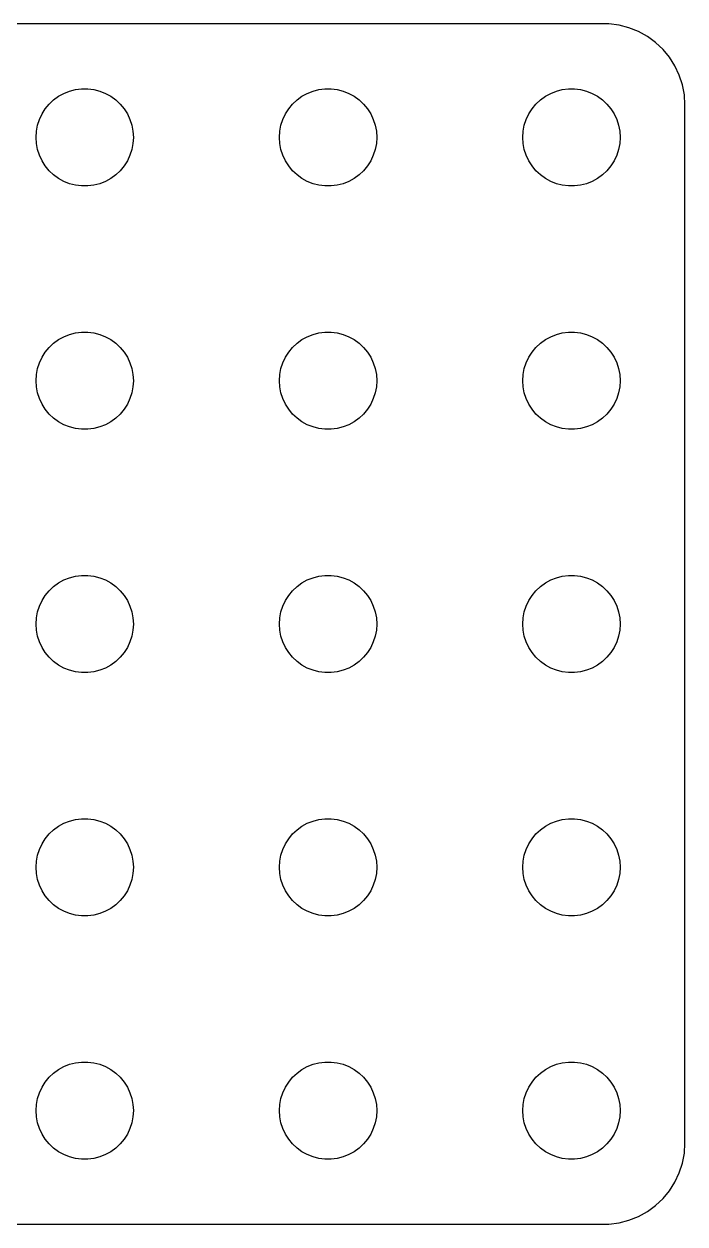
# Model space of a CAD drawing. Header units: metres. Extents: x -18 to 18, y 402 to 774.
# Drawn here: x -1.87 to 18.5, y 737.5 to 774.5 of the extents above; entities that cross this region are included whole.
import ezdxf

# ---------------------------------------------------------------- set-up
doc = ezdxf.new("R2010")
doc.units = ezdxf.units.M

msp = doc.modelspace()

# ---------------------------------------------------------------- linework, layer by layer
for p, q in [((16.157, 774.495), (-16.157, 774.495)), ((16.4684, 774.456), (16.157, 774.495)), ((16.7725, 774.378), (16.4684, 774.456)), ((17.0644, 774.262), (16.7725, 774.378)), ((17.3396, 774.111), (17.0644, 774.262)), ((17.5936, 773.926), (17.3396, 774.111)), ((17.8224, 773.711), (17.5936, 773.926)), ((18.0225, 773.469), (17.8224, 773.711)), ((18.1908, 773.204), (18.0225, 773.469)), ((18.3244, 772.92), (18.1908, 773.204)), ((18.4214, 772.622), (18.3244, 772.92)), ((-0.803726, 772.266), (-0.638657, 772.357)), ((-0.638657, 772.357), (-0.463516, 772.427)), ((-0.463516, 772.427), (-0.281067, 772.473)), ((-0.281067, 772.473), (-0.094177, 772.497)), ((-0.094177, 772.497), (0.094177, 772.497)), ((0.094177, 772.497), (0.281067, 772.473)), ((0.281067, 772.473), (0.463516, 772.427)), ((0.463516, 772.427), (0.638657, 772.357)), ((0.638657, 772.357), (0.803726, 772.266)), ((6.69626, 772.266), (6.86133, 772.357)), ((6.86133, 772.357), (7.03647, 772.427)), ((7.03647, 772.427), (7.21892, 772.473)), ((7.21892, 772.473), (7.40581, 772.497)), ((7.40581, 772.497), (7.59418, 772.497)), ((7.59418, 772.497), (7.78107, 772.473)), ((7.78107, 772.473), (7.96352, 772.427)), ((7.96352, 772.427), (8.13866, 772.357)), ((8.13866, 772.357), (8.30373, 772.266)), ((14.1963, 772.266), (14.3613, 772.357)), ((14.3613, 772.357), (14.5365, 772.427)), ((14.5365, 772.427), (14.7189, 772.473)), ((14.7189, 772.473), (14.9058, 772.497)), ((14.9058, 772.497), (15.0942, 772.497)), ((15.0942, 772.497), (15.2811, 772.473)), ((15.2811, 772.473), (15.4635, 772.427)), ((15.4635, 772.427), (15.6387, 772.357)), ((15.6387, 772.357), (15.8037, 772.266)), ((18.4803, 772.313), (18.4214, 772.622)), ((-1.21352, 771.882), (-1.09344, 772.027)), ((-1.09344, 772.027), (-0.956131, 772.156)), ((-0.956131, 772.156), (-0.803726, 772.266)), ((0.803726, 772.266), (0.956131, 772.156)), ((0.956131, 772.156), (1.09344, 772.027)), ((1.09344, 772.027), (1.21352, 771.882)), ((6.28647, 771.882), (6.40654, 772.027)), ((6.40654, 772.027), (6.54385, 772.156)), ((6.54385, 772.156), (6.69626, 772.266)), ((8.30373, 772.266), (8.45613, 772.156)), ((8.45613, 772.156), (8.59344, 772.027)), ((8.59344, 772.027), (8.71352, 771.882)), ((13.7865, 771.882), (13.9065, 772.027)), ((13.9065, 772.027), (14.0439, 772.156)), ((14.0439, 772.156), (14.1963, 772.266)), ((15.8037, 772.266), (15.9561, 772.156)), ((15.9561, 772.156), (16.0934, 772.027)), ((16.0934, 772.027), (16.2135, 771.882)), ((18.5, 772), (18.4803, 772.313)), ((18.5, 740), (18.5, 772)), ((-1.39465, 771.552), (-1.31445, 771.723)), ((-1.31445, 771.723), (-1.21352, 771.882)), ((1.21352, 771.882), (1.31445, 771.723)), ((1.31445, 771.723), (1.39465, 771.552)), ((6.10533, 771.552), (6.18553, 771.723)), ((6.18553, 771.723), (6.28647, 771.882)), ((8.71352, 771.882), (8.81445, 771.723)), ((8.81445, 771.723), (8.89465, 771.552)), ((13.6053, 771.552), (13.6855, 771.723)), ((13.6855, 771.723), (13.7865, 771.882)), ((16.2135, 771.882), (16.3145, 771.723)), ((16.3145, 771.723), (16.3947, 771.552)), ((-1.48816, 771.188), (-1.45287, 771.373)), ((-1.45287, 771.373), (-1.39465, 771.552)), ((1.39465, 771.552), (1.45287, 771.373)), ((1.45287, 771.373), (1.48816, 771.188)), ((6.01183, 771.188), (6.04712, 771.373)), ((6.04712, 771.373), (6.10533, 771.552)), ((8.89465, 771.552), (8.95287, 771.373)), ((8.95287, 771.373), (8.98816, 771.188)), ((13.5118, 771.188), (13.5471, 771.373)), ((13.5471, 771.373), (13.6053, 771.552)), ((16.3947, 771.552), (16.4529, 771.373)), ((16.4529, 771.373), (16.4882, 771.188)), ((-1.5, 771), (-1.48816, 771.188)), ((-1.48816, 770.812), (-1.5, 771)), ((1.48816, 771.188), (1.5, 771)), ((1.5, 771), (1.48816, 770.812)), ((6, 771), (6.01183, 771.188)), ((6.01183, 770.812), (6, 771)), ((8.98816, 771.188), (9, 771)), ((9, 771), (8.98816, 770.812)), ((13.5, 771), (13.5118, 771.188)), ((13.5118, 770.812), (13.5, 771)), ((16.4882, 771.188), (16.5, 771)), ((16.5, 771), (16.4882, 770.812)), ((-1.45287, 770.627), (-1.48816, 770.812)), ((-1.39465, 770.448), (-1.45287, 770.627)), ((1.45287, 770.627), (1.39465, 770.448)), ((1.48816, 770.812), (1.45287, 770.627)), ((6.04712, 770.627), (6.01183, 770.812)), ((6.10533, 770.448), (6.04712, 770.627)), ((8.95287, 770.627), (8.89465, 770.448)), ((8.98816, 770.812), (8.95287, 770.627)), ((13.5471, 770.627), (13.5118, 770.812)), ((13.6053, 770.448), (13.5471, 770.627)), ((16.4529, 770.627), (16.3947, 770.448)), ((16.4882, 770.812), (16.4529, 770.627)), ((-1.31445, 770.277), (-1.39465, 770.448)), ((-1.21352, 770.118), (-1.31445, 770.277)), ((1.31445, 770.277), (1.21352, 770.118)), ((1.39465, 770.448), (1.31445, 770.277)), ((6.18553, 770.277), (6.10533, 770.448)), ((6.28647, 770.118), (6.18553, 770.277)), ((8.81445, 770.277), (8.71352, 770.118)), ((8.89465, 770.448), (8.81445, 770.277)), ((13.6855, 770.277), (13.6053, 770.448)), ((13.7865, 770.118), (13.6855, 770.277)), ((16.3145, 770.277), (16.2135, 770.118)), ((16.3947, 770.448), (16.3145, 770.277)), ((-1.09344, 769.973), (-1.21352, 770.118)), ((-0.956131, 769.844), (-1.09344, 769.973)), ((-0.803726, 769.734), (-0.956131, 769.844)), ((0.956131, 769.844), (0.803726, 769.734)), ((1.09344, 769.973), (0.956131, 769.844)), ((1.21352, 770.118), (1.09344, 769.973)), ((6.40654, 769.973), (6.28647, 770.118)), ((6.54385, 769.844), (6.40654, 769.973)), ((6.69626, 769.734), (6.54385, 769.844)), ((8.45613, 769.844), (8.30373, 769.734)), ((8.59344, 769.973), (8.45613, 769.844)), ((8.71352, 770.118), (8.59344, 769.973)), ((13.9065, 769.973), (13.7865, 770.118)), ((14.0439, 769.844), (13.9065, 769.973)), ((14.1963, 769.734), (14.0439, 769.844)), ((15.9561, 769.844), (15.8037, 769.734)), ((16.0934, 769.973), (15.9561, 769.844)), ((16.2135, 770.118), (16.0934, 769.973)), ((-0.638657, 769.643), (-0.803726, 769.734)), ((-0.463516, 769.573), (-0.638657, 769.643)), ((-0.281067, 769.527), (-0.463516, 769.573)), ((-0.094177, 769.503), (-0.281067, 769.527)), ((0.094177, 769.503), (-0.094177, 769.503)), ((0.281067, 769.527), (0.094177, 769.503)), ((0.463516, 769.573), (0.281067, 769.527)), ((0.638657, 769.643), (0.463516, 769.573)), ((0.803726, 769.734), (0.638657, 769.643)), ((6.86133, 769.643), (6.69626, 769.734)), ((7.03647, 769.573), (6.86133, 769.643)), ((7.21892, 769.527), (7.03647, 769.573)), ((7.40581, 769.503), (7.21892, 769.527)), ((7.59418, 769.503), (7.40581, 769.503)), ((7.78107, 769.527), (7.59418, 769.503)), ((7.96352, 769.573), (7.78107, 769.527)), ((8.13866, 769.643), (7.96352, 769.573)), ((8.30373, 769.734), (8.13866, 769.643)), ((14.3613, 769.643), (14.1963, 769.734)), ((14.5365, 769.573), (14.3613, 769.643)), ((14.7189, 769.527), (14.5365, 769.573)), ((14.9058, 769.503), (14.7189, 769.527)), ((15.0942, 769.503), (14.9058, 769.503)), ((15.2811, 769.527), (15.0942, 769.503)), ((15.4635, 769.573), (15.2811, 769.527)), ((15.6387, 769.643), (15.4635, 769.573)), ((15.8037, 769.734), (15.6387, 769.643)), ((-0.463516, 764.927), (-0.281067, 764.973)), ((-0.281067, 764.973), (-0.094177, 764.997)), ((-0.094177, 764.997), (0.094177, 764.997)), ((0.094177, 764.997), (0.281067, 764.973)), ((0.281067, 764.973), (0.463516, 764.927)), ((7.03647, 764.927), (7.21892, 764.973)), ((7.21892, 764.973), (7.40581, 764.997)), ((7.40581, 764.997), (7.59418, 764.997)), ((7.59418, 764.997), (7.78107, 764.973)), ((7.78107, 764.973), (7.96352, 764.927)), ((14.5365, 764.927), (14.7189, 764.973)), ((14.7189, 764.973), (14.9058, 764.997)), ((14.9058, 764.997), (15.0942, 764.997)), ((15.0942, 764.997), (15.2811, 764.973)), ((15.2811, 764.973), (15.4635, 764.927)), ((-1.09344, 764.527), (-0.956131, 764.656)), ((-0.956131, 764.656), (-0.803726, 764.766)), ((-0.803726, 764.766), (-0.638657, 764.857)), ((-0.638657, 764.857), (-0.463516, 764.927)), ((0.463516, 764.927), (0.638657, 764.857)), ((0.638657, 764.857), (0.803726, 764.766)), ((0.803726, 764.766), (0.956131, 764.656)), ((0.956131, 764.656), (1.09344, 764.527)), ((6.40654, 764.527), (6.54385, 764.656)), ((6.54385, 764.656), (6.69626, 764.766)), ((6.69626, 764.766), (6.86133, 764.857)), ((6.86133, 764.857), (7.03647, 764.927)), ((7.96352, 764.927), (8.13866, 764.857)), ((8.13866, 764.857), (8.30373, 764.766)), ((8.30373, 764.766), (8.45613, 764.656)), ((8.45613, 764.656), (8.59344, 764.527)), ((13.9065, 764.527), (14.0439, 764.656)), ((14.0439, 764.656), (14.1963, 764.766)), ((14.1963, 764.766), (14.3613, 764.857)), ((14.3613, 764.857), (14.5365, 764.927)), ((15.4635, 764.927), (15.6387, 764.857)), ((15.6387, 764.857), (15.8037, 764.766)), ((15.8037, 764.766), (15.9561, 764.656)), ((15.9561, 764.656), (16.0934, 764.527)), ((-1.39465, 764.052), (-1.31445, 764.223)), ((-1.31445, 764.223), (-1.21352, 764.382)), ((-1.21352, 764.382), (-1.09344, 764.527)), ((1.09344, 764.527), (1.21352, 764.382)), ((1.21352, 764.382), (1.31445, 764.223)), ((1.31445, 764.223), (1.39465, 764.052)), ((6.10533, 764.052), (6.18553, 764.223)), ((6.18553, 764.223), (6.28647, 764.382)), ((6.28647, 764.382), (6.40654, 764.527)), ((8.59344, 764.527), (8.71352, 764.382)), ((8.71352, 764.382), (8.81445, 764.223)), ((8.81445, 764.223), (8.89465, 764.052)), ((13.6053, 764.052), (13.6855, 764.223)), ((13.6855, 764.223), (13.7865, 764.382)), ((13.7865, 764.382), (13.9065, 764.527)), ((16.0934, 764.527), (16.2135, 764.382)), ((16.2135, 764.382), (16.3145, 764.223)), ((16.3145, 764.223), (16.3947, 764.052)), ((-1.48816, 763.688), (-1.45287, 763.873)), ((-1.45287, 763.873), (-1.39465, 764.052)), ((1.39465, 764.052), (1.45287, 763.873)), ((1.45287, 763.873), (1.48816, 763.688)), ((6.01183, 763.688), (6.04712, 763.873)), ((6.04712, 763.873), (6.10533, 764.052)), ((8.89465, 764.052), (8.95287, 763.873)), ((8.95287, 763.873), (8.98816, 763.688)), ((13.5118, 763.688), (13.5471, 763.873)), ((13.5471, 763.873), (13.6053, 764.052)), ((16.3947, 764.052), (16.4529, 763.873)), ((16.4529, 763.873), (16.4882, 763.688)), ((-1.5, 763.5), (-1.48816, 763.688)), ((-1.48816, 763.312), (-1.5, 763.5)), ((1.48816, 763.688), (1.5, 763.5)), ((1.5, 763.5), (1.48816, 763.312)), ((6, 763.5), (6.01183, 763.688)), ((6.01183, 763.312), (6, 763.5)), ((8.98816, 763.688), (9, 763.5)), ((9, 763.5), (8.98816, 763.312)), ((13.5, 763.5), (13.5118, 763.688)), ((13.5118, 763.312), (13.5, 763.5)), ((16.4882, 763.688), (16.5, 763.5)), ((16.5, 763.5), (16.4882, 763.312)), ((-1.45287, 763.127), (-1.48816, 763.312)), ((-1.39465, 762.948), (-1.45287, 763.127)), ((1.45287, 763.127), (1.39465, 762.948)), ((1.48816, 763.312), (1.45287, 763.127)), ((6.04712, 763.127), (6.01183, 763.312)), ((6.10533, 762.948), (6.04712, 763.127)), ((8.95287, 763.127), (8.89465, 762.948)), ((8.98816, 763.312), (8.95287, 763.127)), ((13.5471, 763.127), (13.5118, 763.312)), ((13.6053, 762.948), (13.5471, 763.127)), ((16.4529, 763.127), (16.3947, 762.948)), ((16.4882, 763.312), (16.4529, 763.127)), ((-1.31445, 762.777), (-1.39465, 762.948)), ((-1.21352, 762.618), (-1.31445, 762.777)), ((1.31445, 762.777), (1.21352, 762.618)), ((1.39465, 762.948), (1.31445, 762.777)), ((6.18553, 762.777), (6.10533, 762.948)), ((6.28647, 762.618), (6.18553, 762.777)), ((8.81445, 762.777), (8.71352, 762.618)), ((8.89465, 762.948), (8.81445, 762.777)), ((13.6855, 762.777), (13.6053, 762.948)), ((13.7865, 762.618), (13.6855, 762.777)), ((16.3145, 762.777), (16.2135, 762.618)), ((16.3947, 762.948), (16.3145, 762.777)), ((-1.09344, 762.473), (-1.21352, 762.618)), ((-0.956131, 762.344), (-1.09344, 762.473)), ((1.09344, 762.473), (0.956131, 762.344)), ((1.21352, 762.618), (1.09344, 762.473)), ((6.40654, 762.473), (6.28647, 762.618)), ((6.54385, 762.344), (6.40654, 762.473)), ((8.59344, 762.473), (8.45613, 762.344)), ((8.71352, 762.618), (8.59344, 762.473)), ((13.9065, 762.473), (13.7865, 762.618)), ((14.0439, 762.344), (13.9065, 762.473)), ((16.0934, 762.473), (15.9561, 762.344)), ((16.2135, 762.618), (16.0934, 762.473)), ((-0.803726, 762.234), (-0.956131, 762.344)), ((-0.638657, 762.143), (-0.803726, 762.234)), ((-0.463516, 762.073), (-0.638657, 762.143)), ((-0.281067, 762.027), (-0.463516, 762.073)), ((-0.094177, 762.003), (-0.281067, 762.027)), ((0.094177, 762.003), (-0.094177, 762.003)), ((0.281067, 762.027), (0.094177, 762.003)), ((0.463516, 762.073), (0.281067, 762.027)), ((0.638657, 762.143), (0.463516, 762.073)), ((0.803726, 762.234), (0.638657, 762.143)), ((0.956131, 762.344), (0.803726, 762.234)), ((6.69626, 762.234), (6.54385, 762.344)), ((6.86133, 762.143), (6.69626, 762.234)), ((7.03647, 762.073), (6.86133, 762.143)), ((7.21892, 762.027), (7.03647, 762.073)), ((7.40581, 762.003), (7.21892, 762.027)), ((7.59418, 762.003), (7.40581, 762.003)), ((7.78107, 762.027), (7.59418, 762.003)), ((7.96352, 762.073), (7.78107, 762.027)), ((8.13866, 762.143), (7.96352, 762.073)), ((8.30373, 762.234), (8.13866, 762.143)), ((8.45613, 762.344), (8.30373, 762.234)), ((14.1963, 762.234), (14.0439, 762.344)), ((14.3613, 762.143), (14.1963, 762.234)), ((14.5365, 762.073), (14.3613, 762.143)), ((14.7189, 762.027), (14.5365, 762.073)), ((14.9058, 762.003), (14.7189, 762.027)), ((15.0942, 762.003), (14.9058, 762.003)), ((15.2811, 762.027), (15.0942, 762.003)), ((15.4635, 762.073), (15.2811, 762.027)), ((15.6387, 762.143), (15.4635, 762.073)), ((15.8037, 762.234), (15.6387, 762.143)), ((15.9561, 762.344), (15.8037, 762.234)), ((-0.956131, 757.156), (-0.803726, 757.266)), ((-0.803726, 757.266), (-0.638657, 757.357)), ((-0.638657, 757.357), (-0.463516, 757.427)), ((-0.463516, 757.427), (-0.281067, 757.473)), ((-0.281067, 757.473), (-0.094177, 757.497)), ((-0.094177, 757.497), (0.094177, 757.497)), ((0.094177, 757.497), (0.281067, 757.473)), ((0.281067, 757.473), (0.463516, 757.427)), ((0.463516, 757.427), (0.638657, 757.357)), ((0.638657, 757.357), (0.803726, 757.266)), ((0.803726, 757.266), (0.956131, 757.156)), ((6.54385, 757.156), (6.69626, 757.266)), ((6.69626, 757.266), (6.86133, 757.357)), ((6.86133, 757.357), (7.03647, 757.427)), ((7.03647, 757.427), (7.21892, 757.473)), ((7.21892, 757.473), (7.40581, 757.497)), ((7.40581, 757.497), (7.59418, 757.497)), ((7.59418, 757.497), (7.78107, 757.473)), ((7.78107, 757.473), (7.96352, 757.427)), ((7.96352, 757.427), (8.13866, 757.357)), ((8.13866, 757.357), (8.30373, 757.266)), ((8.30373, 757.266), (8.45613, 757.156)), ((14.0439, 757.156), (14.1963, 757.266)), ((14.1963, 757.266), (14.3613, 757.357)), ((14.3613, 757.357), (14.5365, 757.427)), ((14.5365, 757.427), (14.7189, 757.473)), ((14.7189, 757.473), (14.9058, 757.497)), ((14.9058, 757.497), (15.0942, 757.497)), ((15.0942, 757.497), (15.2811, 757.473)), ((15.2811, 757.473), (15.4635, 757.427)), ((15.4635, 757.427), (15.6387, 757.357)), ((15.6387, 757.357), (15.8037, 757.266)), ((15.8037, 757.266), (15.9561, 757.156)), ((-1.31445, 756.723), (-1.21352, 756.882)), ((-1.21352, 756.882), (-1.09344, 757.027)), ((-1.09344, 757.027), (-0.956131, 757.156)), ((0.956131, 757.156), (1.09344, 757.027)), ((1.09344, 757.027), (1.21352, 756.882)), ((1.21352, 756.882), (1.31445, 756.723)), ((6.18553, 756.723), (6.28647, 756.882)), ((6.28647, 756.882), (6.40654, 757.027)), ((6.40654, 757.027), (6.54385, 757.156)), ((8.45613, 757.156), (8.59344, 757.027)), ((8.59344, 757.027), (8.71352, 756.882)), ((8.71352, 756.882), (8.81445, 756.723)), ((13.6855, 756.723), (13.7865, 756.882)), ((13.7865, 756.882), (13.9065, 757.027)), ((13.9065, 757.027), (14.0439, 757.156)), ((15.9561, 757.156), (16.0934, 757.027)), ((16.0934, 757.027), (16.2135, 756.882)), ((16.2135, 756.882), (16.3145, 756.723)), ((-1.45287, 756.373), (-1.39465, 756.552)), ((-1.39465, 756.552), (-1.31445, 756.723)), ((1.31445, 756.723), (1.39465, 756.552)), ((1.39465, 756.552), (1.45287, 756.373)), ((6.04712, 756.373), (6.10533, 756.552)), ((6.10533, 756.552), (6.18553, 756.723)), ((8.81445, 756.723), (8.89465, 756.552)), ((8.89465, 756.552), (8.95287, 756.373)), ((13.5471, 756.373), (13.6053, 756.552)), ((13.6053, 756.552), (13.6855, 756.723)), ((16.3145, 756.723), (16.3947, 756.552)), ((16.3947, 756.552), (16.4529, 756.373)), ((-1.5, 756), (-1.48816, 756.188)), ((-1.48816, 756.188), (-1.45287, 756.373)), ((1.45287, 756.373), (1.48816, 756.188)), ((1.48816, 756.188), (1.5, 756)), ((6, 756), (6.01183, 756.188)), ((6.01183, 756.188), (6.04712, 756.373)), ((8.95287, 756.373), (8.98816, 756.188)), ((8.98816, 756.188), (9, 756)), ((13.5, 756), (13.5118, 756.188)), ((13.5118, 756.188), (13.5471, 756.373)), ((16.4529, 756.373), (16.4882, 756.188)), ((16.4882, 756.188), (16.5, 756)), ((-1.48816, 755.812), (-1.5, 756)), ((-1.45287, 755.627), (-1.48816, 755.812)), ((1.48816, 755.812), (1.45287, 755.627)), ((1.5, 756), (1.48816, 755.812)), ((6.01183, 755.812), (6, 756)), ((6.04712, 755.627), (6.01183, 755.812)), ((8.98816, 755.812), (8.95287, 755.627)), ((9, 756), (8.98816, 755.812)), ((13.5118, 755.812), (13.5, 756)), ((13.5471, 755.627), (13.5118, 755.812)), ((16.4882, 755.812), (16.4529, 755.627)), ((16.5, 756), (16.4882, 755.812)), ((-1.39465, 755.448), (-1.45287, 755.627)), ((-1.31445, 755.277), (-1.39465, 755.448)), ((1.39465, 755.448), (1.31445, 755.277)), ((1.45287, 755.627), (1.39465, 755.448)), ((6.10533, 755.448), (6.04712, 755.627)), ((6.18553, 755.277), (6.10533, 755.448)), ((8.89465, 755.448), (8.81445, 755.277)), ((8.95287, 755.627), (8.89465, 755.448)), ((13.6053, 755.448), (13.5471, 755.627)), ((13.6855, 755.277), (13.6053, 755.448)), ((16.3947, 755.448), (16.3145, 755.277)), ((16.4529, 755.627), (16.3947, 755.448)), ((-1.21352, 755.118), (-1.31445, 755.277)), ((-1.09344, 754.973), (-1.21352, 755.118)), ((-0.956131, 754.844), (-1.09344, 754.973)), ((1.09344, 754.973), (0.956131, 754.844)), ((1.21352, 755.118), (1.09344, 754.973)), ((1.31445, 755.277), (1.21352, 755.118)), ((6.28647, 755.118), (6.18553, 755.277)), ((6.40654, 754.973), (6.28647, 755.118)), ((6.54385, 754.844), (6.40654, 754.973)), ((8.59344, 754.973), (8.45613, 754.844)), ((8.71352, 755.118), (8.59344, 754.973)), ((8.81445, 755.277), (8.71352, 755.118)), ((13.7865, 755.118), (13.6855, 755.277)), ((13.9065, 754.973), (13.7865, 755.118)), ((14.0439, 754.844), (13.9065, 754.973)), ((16.0934, 754.973), (15.9561, 754.844)), ((16.2135, 755.118), (16.0934, 754.973)), ((16.3145, 755.277), (16.2135, 755.118)), ((-0.803726, 754.734), (-0.956131, 754.844)), ((-0.638657, 754.643), (-0.803726, 754.734)), ((-0.463516, 754.573), (-0.638657, 754.643)), ((0.638657, 754.643), (0.463516, 754.573)), ((0.803726, 754.734), (0.638657, 754.643)), ((0.956131, 754.844), (0.803726, 754.734)), ((6.69626, 754.734), (6.54385, 754.844)), ((6.86133, 754.643), (6.69626, 754.734)), ((7.03647, 754.573), (6.86133, 754.643)), ((8.13866, 754.643), (7.96352, 754.573)), ((8.30373, 754.734), (8.13866, 754.643)), ((8.45613, 754.844), (8.30373, 754.734)), ((14.1963, 754.734), (14.0439, 754.844)), ((14.3613, 754.643), (14.1963, 754.734)), ((14.5365, 754.573), (14.3613, 754.643)), ((15.6387, 754.643), (15.4635, 754.573)), ((15.8037, 754.734), (15.6387, 754.643)), ((15.9561, 754.844), (15.8037, 754.734)), ((-0.281067, 754.527), (-0.463516, 754.573)), ((-0.094177, 754.503), (-0.281067, 754.527)), ((0.094177, 754.503), (-0.094177, 754.503)), ((0.281067, 754.527), (0.094177, 754.503)), ((0.463516, 754.573), (0.281067, 754.527)), ((7.21892, 754.527), (7.03647, 754.573)), ((7.40581, 754.503), (7.21892, 754.527)), ((7.59418, 754.503), (7.40581, 754.503)), ((7.78107, 754.527), (7.59418, 754.503)), ((7.96352, 754.573), (7.78107, 754.527)), ((14.7189, 754.527), (14.5365, 754.573)), ((14.9058, 754.503), (14.7189, 754.527)), ((15.0942, 754.503), (14.9058, 754.503)), ((15.2811, 754.527), (15.0942, 754.503)), ((15.4635, 754.573), (15.2811, 754.527)), ((-0.803726, 749.766), (-0.638657, 749.857)), ((-0.638657, 749.857), (-0.463516, 749.927)), ((-0.463516, 749.927), (-0.281067, 749.973)), ((-0.281067, 749.973), (-0.094177, 749.997)), ((-0.094177, 749.997), (0.094177, 749.997)), ((0.094177, 749.997), (0.281067, 749.973)), ((0.281067, 749.973), (0.463516, 749.927)), ((0.463516, 749.927), (0.638657, 749.857)), ((0.638657, 749.857), (0.803726, 749.766)), ((6.69626, 749.766), (6.86133, 749.857)), ((6.86133, 749.857), (7.03647, 749.927)), ((7.03647, 749.927), (7.21892, 749.973)), ((7.21892, 749.973), (7.40581, 749.997)), ((7.40581, 749.997), (7.59418, 749.997)), ((7.59418, 749.997), (7.78107, 749.973)), ((7.78107, 749.973), (7.96352, 749.927)), ((7.96352, 749.927), (8.13866, 749.857)), ((8.13866, 749.857), (8.30373, 749.766)), ((14.1963, 749.766), (14.3613, 749.857)), ((14.3613, 749.857), (14.5365, 749.927)), ((14.5365, 749.927), (14.7189, 749.973)), ((14.7189, 749.973), (14.9058, 749.997)), ((14.9058, 749.997), (15.0942, 749.997)), ((15.0942, 749.997), (15.2811, 749.973)), ((15.2811, 749.973), (15.4635, 749.927)), ((15.4635, 749.927), (15.6387, 749.857)), ((15.6387, 749.857), (15.8037, 749.766)), ((-1.21352, 749.382), (-1.09344, 749.527)), ((-1.09344, 749.527), (-0.956131, 749.656)), ((-0.956131, 749.656), (-0.803726, 749.766)), ((0.803726, 749.766), (0.956131, 749.656)), ((0.956131, 749.656), (1.09344, 749.527)), ((1.09344, 749.527), (1.21352, 749.382)), ((6.28647, 749.382), (6.40654, 749.527)), ((6.40654, 749.527), (6.54385, 749.656)), ((6.54385, 749.656), (6.69626, 749.766)), ((8.30373, 749.766), (8.45613, 749.656)), ((8.45613, 749.656), (8.59344, 749.527)), ((8.59344, 749.527), (8.71352, 749.382)), ((13.7865, 749.382), (13.9065, 749.527)), ((13.9065, 749.527), (14.0439, 749.656)), ((14.0439, 749.656), (14.1963, 749.766)), ((15.8037, 749.766), (15.9561, 749.656)), ((15.9561, 749.656), (16.0934, 749.527)), ((16.0934, 749.527), (16.2135, 749.382)), ((-1.45287, 748.873), (-1.39465, 749.052)), ((-1.39465, 749.052), (-1.31445, 749.223)), ((-1.31445, 749.223), (-1.21352, 749.382)), ((1.21352, 749.382), (1.31445, 749.223)), ((1.31445, 749.223), (1.39465, 749.052)), ((1.39465, 749.052), (1.45287, 748.873)), ((6.04712, 748.873), (6.10533, 749.052)), ((6.10533, 749.052), (6.18553, 749.223)), ((6.18553, 749.223), (6.28647, 749.382)), ((8.71352, 749.382), (8.81445, 749.223)), ((8.81445, 749.223), (8.89465, 749.052)), ((8.89465, 749.052), (8.95287, 748.873)), ((13.5471, 748.873), (13.6053, 749.052)), ((13.6053, 749.052), (13.6855, 749.223)), ((13.6855, 749.223), (13.7865, 749.382)), ((16.2135, 749.382), (16.3145, 749.223)), ((16.3145, 749.223), (16.3947, 749.052)), ((16.3947, 749.052), (16.4529, 748.873)), ((-1.5, 748.5), (-1.48816, 748.688)), ((-1.48816, 748.688), (-1.45287, 748.873)), ((1.45287, 748.873), (1.48816, 748.688)), ((1.48816, 748.688), (1.5, 748.5)), ((6, 748.5), (6.01183, 748.688)), ((6.01183, 748.688), (6.04712, 748.873)), ((8.95287, 748.873), (8.98816, 748.688)), ((8.98816, 748.688), (9, 748.5)), ((13.5, 748.5), (13.5118, 748.688)), ((13.5118, 748.688), (13.5471, 748.873)), ((16.4529, 748.873), (16.4882, 748.688)), ((16.4882, 748.688), (16.5, 748.5)), ((-1.48816, 748.312), (-1.5, 748.5)), ((-1.45287, 748.127), (-1.48816, 748.312)), ((1.48816, 748.312), (1.45287, 748.127)), ((1.5, 748.5), (1.48816, 748.312)), ((6.01183, 748.312), (6, 748.5)), ((6.04712, 748.127), (6.01183, 748.312)), ((8.98816, 748.312), (8.95287, 748.127)), ((9, 748.5), (8.98816, 748.312)), ((13.5118, 748.312), (13.5, 748.5)), ((13.5471, 748.127), (13.5118, 748.312)), ((16.4882, 748.312), (16.4529, 748.127)), ((16.5, 748.5), (16.4882, 748.312)), ((-1.39465, 747.948), (-1.45287, 748.127)), ((-1.31445, 747.777), (-1.39465, 747.948)), ((1.39465, 747.948), (1.31445, 747.777)), ((1.45287, 748.127), (1.39465, 747.948)), ((6.10533, 747.948), (6.04712, 748.127)), ((6.18553, 747.777), (6.10533, 747.948)), ((8.89465, 747.948), (8.81445, 747.777)), ((8.95287, 748.127), (8.89465, 747.948)), ((13.6053, 747.948), (13.5471, 748.127)), ((13.6855, 747.777), (13.6053, 747.948)), ((16.3947, 747.948), (16.3145, 747.777)), ((16.4529, 748.127), (16.3947, 747.948)), ((-1.21352, 747.618), (-1.31445, 747.777)), ((-1.09344, 747.473), (-1.21352, 747.618)), ((1.21352, 747.618), (1.09344, 747.473)), ((1.31445, 747.777), (1.21352, 747.618)), ((6.28647, 747.618), (6.18553, 747.777)), ((6.40654, 747.473), (6.28647, 747.618)), ((8.71352, 747.618), (8.59344, 747.473)), ((8.81445, 747.777), (8.71352, 747.618)), ((13.7865, 747.618), (13.6855, 747.777)), ((13.9065, 747.473), (13.7865, 747.618)), ((16.2135, 747.618), (16.0934, 747.473)), ((16.3145, 747.777), (16.2135, 747.618)), ((-0.956131, 747.344), (-1.09344, 747.473)), ((-0.803726, 747.234), (-0.956131, 747.344)), ((-0.638657, 747.143), (-0.803726, 747.234)), ((0.803726, 747.234), (0.638657, 747.143)), ((0.956131, 747.344), (0.803726, 747.234)), ((1.09344, 747.473), (0.956131, 747.344)), ((6.54385, 747.344), (6.40654, 747.473)), ((6.69626, 747.234), (6.54385, 747.344)), ((6.86133, 747.143), (6.69626, 747.234)), ((8.30373, 747.234), (8.13866, 747.143)), ((8.45613, 747.344), (8.30373, 747.234)), ((8.59344, 747.473), (8.45613, 747.344)), ((14.0439, 747.344), (13.9065, 747.473)), ((14.1963, 747.234), (14.0439, 747.344)), ((14.3613, 747.143), (14.1963, 747.234)), ((15.8037, 747.234), (15.6387, 747.143)), ((15.9561, 747.344), (15.8037, 747.234)), ((16.0934, 747.473), (15.9561, 747.344)), ((-0.463516, 747.073), (-0.638657, 747.143)), ((-0.281067, 747.027), (-0.463516, 747.073)), ((-0.094177, 747.003), (-0.281067, 747.027)), ((0.094177, 747.003), (-0.094177, 747.003)), ((0.281067, 747.027), (0.094177, 747.003)), ((0.463516, 747.073), (0.281067, 747.027)), ((0.638657, 747.143), (0.463516, 747.073)), ((7.03647, 747.073), (6.86133, 747.143)), ((7.21892, 747.027), (7.03647, 747.073)), ((7.40581, 747.003), (7.21892, 747.027)), ((7.59418, 747.003), (7.40581, 747.003)), ((7.78107, 747.027), (7.59418, 747.003)), ((7.96352, 747.073), (7.78107, 747.027)), ((8.13866, 747.143), (7.96352, 747.073)), ((14.5365, 747.073), (14.3613, 747.143)), ((14.7189, 747.027), (14.5365, 747.073)), ((14.9058, 747.003), (14.7189, 747.027)), ((15.0942, 747.003), (14.9058, 747.003)), ((15.2811, 747.027), (15.0942, 747.003)), ((15.4635, 747.073), (15.2811, 747.027)), ((15.6387, 747.143), (15.4635, 747.073)), ((-0.638657, 742.357), (-0.463516, 742.427)), ((-0.463516, 742.427), (-0.281067, 742.473)), ((-0.281067, 742.473), (-0.094177, 742.497)), ((-0.094177, 742.497), (0.094177, 742.497)), ((0.094177, 742.497), (0.281067, 742.473)), ((0.281067, 742.473), (0.463516, 742.427)), ((0.463516, 742.427), (0.638657, 742.357)), ((6.86133, 742.357), (7.03647, 742.427)), ((7.03647, 742.427), (7.21892, 742.473)), ((7.21892, 742.473), (7.40581, 742.497)), ((7.40581, 742.497), (7.59418, 742.497)), ((7.59418, 742.497), (7.78107, 742.473)), ((7.78107, 742.473), (7.96352, 742.427)), ((7.96352, 742.427), (8.13866, 742.357)), ((14.3613, 742.357), (14.5365, 742.427)), ((14.5365, 742.427), (14.7189, 742.473)), ((14.7189, 742.473), (14.9058, 742.497)), ((14.9058, 742.497), (15.0942, 742.497)), ((15.0942, 742.497), (15.2811, 742.473)), ((15.2811, 742.473), (15.4635, 742.427)), ((15.4635, 742.427), (15.6387, 742.357)), ((-1.21352, 741.882), (-1.09344, 742.027)), ((-1.09344, 742.027), (-0.956131, 742.156)), ((-0.956131, 742.156), (-0.803726, 742.266)), ((-0.803726, 742.266), (-0.638657, 742.357)), ((0.638657, 742.357), (0.803726, 742.266)), ((0.803726, 742.266), (0.956131, 742.156)), ((0.956131, 742.156), (1.09344, 742.027)), ((1.09344, 742.027), (1.21352, 741.882)), ((6.28647, 741.882), (6.40654, 742.027)), ((6.40654, 742.027), (6.54385, 742.156)), ((6.54385, 742.156), (6.69626, 742.266)), ((6.69626, 742.266), (6.86133, 742.357)), ((8.13866, 742.357), (8.30373, 742.266)), ((8.30373, 742.266), (8.45613, 742.156)), ((8.45613, 742.156), (8.59344, 742.027)), ((8.59344, 742.027), (8.71352, 741.882)), ((13.7865, 741.882), (13.9065, 742.027)), ((13.9065, 742.027), (14.0439, 742.156)), ((14.0439, 742.156), (14.1963, 742.266)), ((14.1963, 742.266), (14.3613, 742.357)), ((15.6387, 742.357), (15.8037, 742.266)), ((15.8037, 742.266), (15.9561, 742.156)), ((15.9561, 742.156), (16.0934, 742.027)), ((16.0934, 742.027), (16.2135, 741.882)), ((-1.39465, 741.552), (-1.31445, 741.723)), ((-1.31445, 741.723), (-1.21352, 741.882)), ((1.21352, 741.882), (1.31445, 741.723)), ((1.31445, 741.723), (1.39465, 741.552)), ((6.10533, 741.552), (6.18553, 741.723)), ((6.18553, 741.723), (6.28647, 741.882)), ((8.71352, 741.882), (8.81445, 741.723)), ((8.81445, 741.723), (8.89465, 741.552)), ((13.6053, 741.552), (13.6855, 741.723)), ((13.6855, 741.723), (13.7865, 741.882)), ((16.2135, 741.882), (16.3145, 741.723)), ((16.3145, 741.723), (16.3947, 741.552)), ((-1.48816, 741.188), (-1.45287, 741.373)), ((-1.45287, 741.373), (-1.39465, 741.552)), ((1.39465, 741.552), (1.45287, 741.373)), ((1.45287, 741.373), (1.48816, 741.188)), ((6.01183, 741.188), (6.04712, 741.373)), ((6.04712, 741.373), (6.10533, 741.552)), ((8.89465, 741.552), (8.95287, 741.373)), ((8.95287, 741.373), (8.98816, 741.188)), ((13.5118, 741.188), (13.5471, 741.373)), ((13.5471, 741.373), (13.6053, 741.552)), ((16.3947, 741.552), (16.4529, 741.373)), ((16.4529, 741.373), (16.4882, 741.188)), ((-1.5, 741), (-1.48816, 741.188)), ((-1.48816, 740.812), (-1.5, 741)), ((1.48816, 741.188), (1.5, 741)), ((1.5, 741), (1.48816, 740.812)), ((6, 741), (6.01183, 741.188)), ((6.01183, 740.812), (6, 741)), ((8.98816, 741.188), (9, 741)), ((9, 741), (8.98816, 740.812)), ((13.5, 741), (13.5118, 741.188)), ((13.5118, 740.812), (13.5, 741)), ((16.4882, 741.188), (16.5, 741)), ((16.5, 741), (16.4882, 740.812)), ((-1.45287, 740.627), (-1.48816, 740.812)), ((-1.39465, 740.448), (-1.45287, 740.627)), ((1.45287, 740.627), (1.39465, 740.448)), ((1.48816, 740.812), (1.45287, 740.627)), ((6.04712, 740.627), (6.01183, 740.812)), ((6.10533, 740.448), (6.04712, 740.627)), ((8.95287, 740.627), (8.89465, 740.448)), ((8.98816, 740.812), (8.95287, 740.627)), ((13.5471, 740.627), (13.5118, 740.812)), ((13.6053, 740.448), (13.5471, 740.627)), ((16.4529, 740.627), (16.3947, 740.448)), ((16.4882, 740.812), (16.4529, 740.627)), ((-1.31445, 740.277), (-1.39465, 740.448)), ((-1.21352, 740.118), (-1.31445, 740.277)), ((1.31445, 740.277), (1.21352, 740.118)), ((1.39465, 740.448), (1.31445, 740.277)), ((6.18553, 740.277), (6.10533, 740.448)), ((6.28647, 740.118), (6.18553, 740.277)), ((8.81445, 740.277), (8.71352, 740.118)), ((8.89465, 740.448), (8.81445, 740.277)), ((13.6855, 740.277), (13.6053, 740.448)), ((13.7865, 740.118), (13.6855, 740.277)), ((16.3145, 740.277), (16.2135, 740.118)), ((16.3947, 740.448), (16.3145, 740.277)), ((-1.09344, 739.973), (-1.21352, 740.118)), ((-0.956131, 739.844), (-1.09344, 739.973)), ((-0.803726, 739.734), (-0.956131, 739.844)), ((0.956131, 739.844), (0.803726, 739.734)), ((1.09344, 739.973), (0.956131, 739.844)), ((1.21352, 740.118), (1.09344, 739.973)), ((6.40654, 739.973), (6.28647, 740.118)), ((6.54385, 739.844), (6.40654, 739.973)), ((6.69626, 739.734), (6.54385, 739.844)), ((8.45613, 739.844), (8.30373, 739.734)), ((8.59344, 739.973), (8.45613, 739.844)), ((8.71352, 740.118), (8.59344, 739.973)), ((13.9065, 739.973), (13.7865, 740.118)), ((14.0439, 739.844), (13.9065, 739.973)), ((14.1963, 739.734), (14.0439, 739.844)), ((15.9561, 739.844), (15.8037, 739.734)), ((16.0934, 739.973), (15.9561, 739.844)), ((16.2135, 740.118), (16.0934, 739.973)), ((18.4803, 739.687), (18.5, 740)), ((-0.638657, 739.643), (-0.803726, 739.734)), ((-0.463516, 739.573), (-0.638657, 739.643)), ((-0.281067, 739.527), (-0.463516, 739.573)), ((-0.094177, 739.503), (-0.281067, 739.527)), ((0.094177, 739.503), (-0.094177, 739.503)), ((0.281067, 739.527), (0.094177, 739.503)), ((0.463516, 739.573), (0.281067, 739.527)), ((0.638657, 739.643), (0.463516, 739.573)), ((0.803726, 739.734), (0.638657, 739.643)), ((6.86133, 739.643), (6.69626, 739.734)), ((7.03647, 739.573), (6.86133, 739.643)), ((7.21892, 739.527), (7.03647, 739.573)), ((7.40581, 739.503), (7.21892, 739.527)), ((7.59418, 739.503), (7.40581, 739.503)), ((7.78107, 739.527), (7.59418, 739.503)), ((7.96352, 739.573), (7.78107, 739.527)), ((8.13866, 739.643), (7.96352, 739.573)), ((8.30373, 739.734), (8.13866, 739.643)), ((14.3613, 739.643), (14.1963, 739.734)), ((14.5365, 739.573), (14.3613, 739.643)), ((14.7189, 739.527), (14.5365, 739.573)), ((14.9058, 739.503), (14.7189, 739.527)), ((15.0942, 739.503), (14.9058, 739.503)), ((15.2811, 739.527), (15.0942, 739.503)), ((15.4635, 739.573), (15.2811, 739.527)), ((15.6387, 739.643), (15.4635, 739.573)), ((15.8037, 739.734), (15.6387, 739.643)), ((18.4214, 739.378), (18.4803, 739.687)), ((18.1908, 738.796), (18.3244, 739.08)), ((18.3244, 739.08), (18.4214, 739.378)), ((18.0225, 738.531), (18.1908, 738.796)), ((17.8224, 738.289), (18.0225, 738.531)), ((17.3396, 737.889), (17.5936, 738.074)), ((17.5936, 738.074), (17.8224, 738.289)), ((16.4684, 737.544), (16.7725, 737.622)), ((16.7725, 737.622), (17.0644, 737.738)), ((17.0644, 737.738), (17.3396, 737.889)), ((-16.157, 737.505), (16.157, 737.505)), ((16.157, 737.505), (16.4684, 737.544))]:
    msp.add_line(p, q)

doc.saveas('drawing.dxf')
